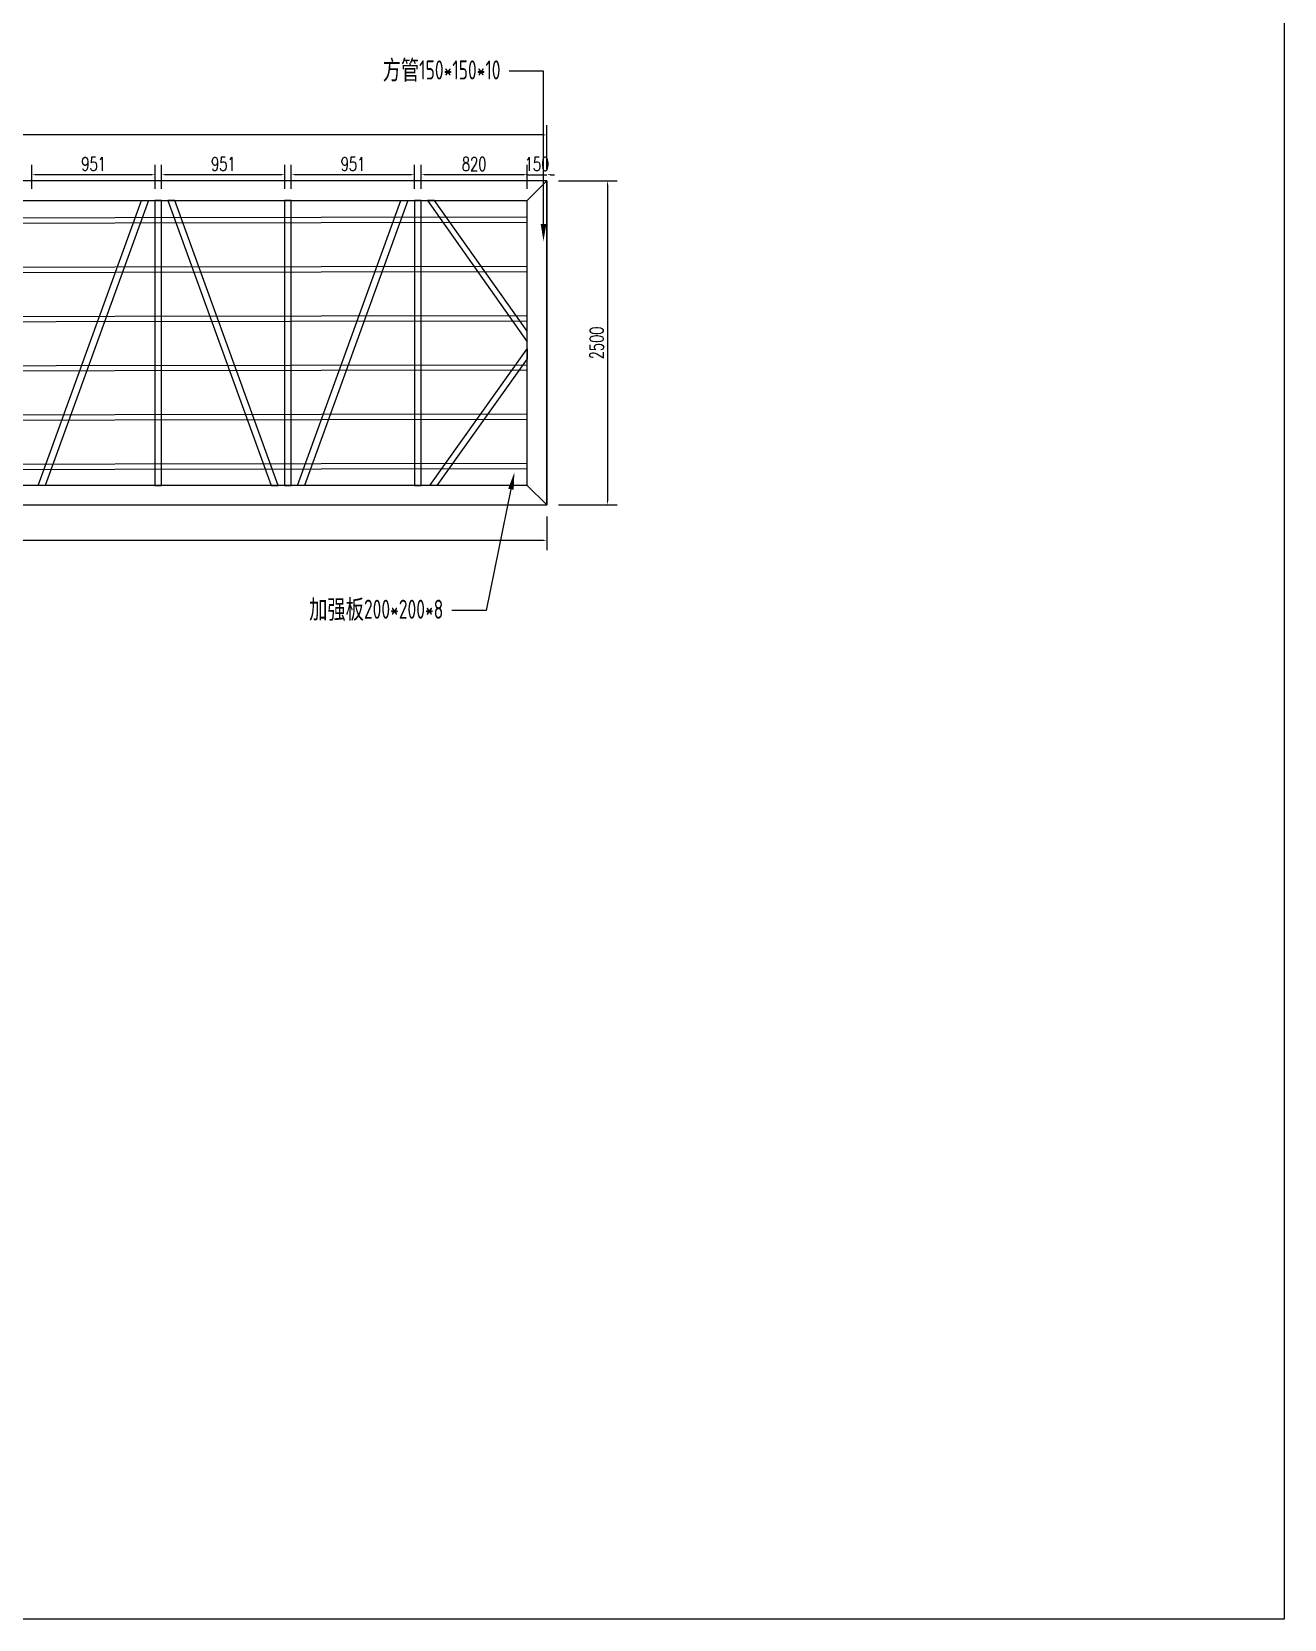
# Model space of a CAD drawing. Header units: millimetres. Extents: x -2430464 to 225692, y -180 to 1805330.
# Drawn here: x -656090 to -646425, y 468490 to 480741 of the extents above; entities that cross this region are included whole.
import ezdxf
from ezdxf import colors
from ezdxf.entities.mleader import LeaderData, LeaderLine
from ezdxf.math import Vec2, Vec3

# ---------------------------------------------------------------- set-up
doc = ezdxf.new("R2010")
doc.units = ezdxf.units.MM
doc.header["$LTSCALE"] = 1000
doc.layers.get('0').update_dxf_attribs({"linetype": 'CONTINUOUS'})
doc.layers.get('DEFPOINTS').update_dxf_attribs({"linetype": 'CONTINUOUS'})
for name, color, linetype in [('W-bridge approach引桥', 4, 'CONTINUOUS'), ('尺寸', 6, 'CONTINUOUS'), ('方管150X150X12', 3, 'CONTINUOUS'), ('结构', 1, 'CONTINUOUS')]:
    doc.layers.add(name, color=color, linetype=linetype)
doc.layers.add('成片房屋', color=1, linetype='CONTINUOUS', lineweight=0)
doc.styles.get("Standard").update_dxf_attribs({"font": 'tssdeng.shx', "width": 0.7, "bigfont": 'hztxt.shx'})
doc.styles.add('STANDARD_T3', font='simplex.shx', dxfattribs={"width": 0.7, "bigfont": 'gbcbig.shx'})
doc.dimstyles.new('W&&30', dxfattribs={"dimtxt": 105, "dimasz": 30, "dimexe": 75, "dimexo": 90, "dimgap": 30, "dimtad": 1, "dimdec": 0, "dimzin": 0, "dimdsep": 46, "dimtxsty": 'STANDARD_T3', "dimcen": 0.09, "dimclrd": 1, "dimclre": 1, "dimclrt": 7, "dimazin": 2, "dimtfac": 1, "dimtdec": 0, "dimtix": 1, "dimtmove": 2, "dimatfit": 3, "dimfxl": 0, "dimtolj": 1, "dimtzin": 0, "dimarcsym": 0})

# ---------------------------------------------------------------- blocks, each defined once
blk = doc.blocks.new('*D2911')
at = {"layer": 'DEFPOINTS', "color": 0, "transparency": 16777216}
for p in [(-654087, 479638), (-654087, 479440), (-653136, 479440)]:
    blk.add_point(p, dxfattribs=at)
at = {"layer": '成片房屋', "color": 1, "lineweight": -2, "transparency": 16777216}
for p, q in [((-654087, 479530), (-654087, 479713)), ((-653166, 479638), (-654057, 479638)), ((-653136, 479530), (-653136, 479713))]:
    blk.add_line(p, q, dxfattribs=at)
at = {"layer": '成片房屋', "color": 1, "transparency": 16777216}
for points in [[(-654057, 479643), (-654057, 479633), (-654087, 479638)], [(-653166, 479643), (-653166, 479633), (-653136, 479638)]]:
    blk.add_solid(points, dxfattribs=at)
at = {"layer": '成片房屋', "color": 7, "transparency": 16777216, "insert": (-653611, 479721), "char_height": 105, "attachment_point": 5, "style": 'STANDARD_T3'}
blk.add_mtext('\\A1;951', dxfattribs=at)
blk = doc.blocks.new('*D2912')
at = {"layer": 'DEFPOINTS', "color": 0, "transparency": 16777216}
for p in [(-655088, 479638), (-655088, 479440), (-654137, 479440)]:
    blk.add_point(p, dxfattribs=at)
at = {"layer": '成片房屋', "color": 1, "lineweight": -2, "transparency": 16777216}
for p, q in [((-655088, 479530), (-655088, 479713)), ((-654167, 479638), (-655058, 479638)), ((-654137, 479530), (-654137, 479713))]:
    blk.add_line(p, q, dxfattribs=at)
at = {"layer": '成片房屋', "color": 1, "transparency": 16777216}
for points in [[(-655058, 479643), (-655058, 479633), (-655088, 479638)], [(-654167, 479643), (-654167, 479633), (-654137, 479638)]]:
    blk.add_solid(points, dxfattribs=at)
at = {"layer": '成片房屋', "color": 7, "transparency": 16777216, "insert": (-654612, 479721), "char_height": 105, "attachment_point": 5, "style": 'STANDARD_T3'}
blk.add_mtext('\\A1;951', dxfattribs=at)
blk = doc.blocks.new('*D2913')
at = {"layer": 'DEFPOINTS', "color": 0, "transparency": 16777216}
for p in [(-656089, 479638), (-656089, 479440), (-655138, 479440)]:
    blk.add_point(p, dxfattribs=at)
at = {"layer": '成片房屋', "color": 1, "lineweight": -2, "transparency": 16777216}
for p, q in [((-656089, 479530), (-656089, 479713)), ((-655168, 479638), (-656059, 479638)), ((-655138, 479530), (-655138, 479713))]:
    blk.add_line(p, q, dxfattribs=at)
at = {"layer": '成片房屋', "color": 1, "transparency": 16777216}
for points in [[(-656059, 479643), (-656059, 479633), (-656089, 479638)], [(-655168, 479643), (-655168, 479633), (-655138, 479638)]]:
    blk.add_solid(points, dxfattribs=at)
at = {"layer": '成片房屋', "color": 7, "transparency": 16777216, "insert": (-655613, 479721), "char_height": 105, "attachment_point": 5, "style": 'STANDARD_T3'}
blk.add_mtext('\\A1;951', dxfattribs=at)
blk = doc.blocks.new('*D3055')
at = {"layer": 'DEFPOINTS', "color": 0, "transparency": 16777216}
for p in [(-653086, 479638), (-653086, 479440), (-652266, 479440)]:
    blk.add_point(p, dxfattribs=at)
at = {"layer": '成片房屋', "color": 1, "lineweight": -2, "transparency": 16777216}
for p, q in [((-653086, 479530), (-653086, 479713)), ((-652296, 479638), (-653056, 479638)), ((-652266, 479530), (-652266, 479713))]:
    blk.add_line(p, q, dxfattribs=at)
at = {"layer": '成片房屋', "color": 1, "transparency": 16777216}
for points in [[(-653056, 479643), (-653056, 479633), (-653086, 479638)], [(-652296, 479643), (-652296, 479633), (-652266, 479638)]]:
    blk.add_solid(points, dxfattribs=at)
at = {"layer": '成片房屋', "color": 7, "transparency": 16777216, "insert": (-652676, 479721), "char_height": 105, "attachment_point": 5, "style": 'STANDARD_T3'}
blk.add_mtext('\\A1;820', dxfattribs=at)
blk = doc.blocks.new('*D2920')
at = {"layer": 'DEFPOINTS', "color": 0, "transparency": 16777216}
for p in [(-652116, 479638), (-652116, 479590), (-652266, 479440)]:
    blk.add_point(p, dxfattribs=at)
at = {"layer": '成片房屋', "color": 1, "lineweight": -2, "transparency": 16777216}
for p, q in [((-652296, 479638), (-652326, 479638)), ((-652266, 479530), (-652266, 479713)), ((-652266, 479638), (-652116, 479638)), ((-652116, 479680), (-652116, 479713)), ((-652086, 479638), (-652056, 479638))]:
    blk.add_line(p, q, dxfattribs=at)
at = {"layer": '成片房屋', "color": 1, "transparency": 16777216}
for points in [[(-652296, 479643), (-652296, 479633), (-652266, 479638)], [(-652086, 479643), (-652086, 479633), (-652116, 479638)]]:
    blk.add_solid(points, dxfattribs=at)
at = {"layer": '成片房屋', "color": 7, "transparency": 16777216, "insert": (-652191, 479721), "char_height": 105, "attachment_point": 5, "style": 'STANDARD_T3'}
blk.add_mtext('\\A1;150', dxfattribs=at)
blk = doc.blocks.new('*D2921')
at = {"layer": 'DEFPOINTS', "color": 0, "transparency": 16777216}
for p in [(-665116, 477090), (-652116, 477090), (-665116, 476816)]:
    blk.add_point(p, dxfattribs=at)
at = {"layer": '成片房屋', "color": 1, "lineweight": -2, "transparency": 16777216}
for p, q in [((-665116, 477000), (-665116, 476741)), ((-652116, 477000), (-652116, 476741)), ((-652146, 476816), (-665086, 476816))]:
    blk.add_line(p, q, dxfattribs=at)
at = {"layer": '成片房屋', "color": 1, "transparency": 16777216}
for points in [[(-665086, 476821), (-665086, 476811), (-665116, 476816)], [(-652146, 476821), (-652146, 476811), (-652116, 476816)]]:
    blk.add_solid(points, dxfattribs=at)
at = {"layer": '成片房屋', "color": 7, "transparency": 16777216, "insert": (-658616, 476899), "char_height": 105, "attachment_point": 5, "style": 'STANDARD_T3'}
blk.add_mtext('\\A1;13000', dxfattribs=at)
blk = doc.blocks.new('*D3057')
at = {"layer": 'DEFPOINTS', "color": 0, "transparency": 16777216}
for p in [(-665116, 479945), (-665116, 479590), (-652116, 479590)]:
    blk.add_point(p, dxfattribs=at)
at = {"layer": '成片房屋', "color": 1, "lineweight": -2, "transparency": 16777216}
for p, q in [((-665116, 479680), (-665116, 480020)), ((-652116, 479680), (-652116, 480020)), ((-652146, 479945), (-665086, 479945))]:
    blk.add_line(p, q, dxfattribs=at)
at = {"layer": '成片房屋', "color": 1, "transparency": 16777216}
for points in [[(-665086, 479950), (-665086, 479940), (-665116, 479945)], [(-652146, 479950), (-652146, 479940), (-652116, 479945)]]:
    blk.add_solid(points, dxfattribs=at)
at = {"layer": '成片房屋', "color": 7, "transparency": 16777216, "insert": (-658616, 480028), "char_height": 105, "attachment_point": 5, "style": 'STANDARD_T3'}
blk.add_mtext('\\A1;13000', dxfattribs=at)
blk = doc.blocks.new('*D3044')
at = {"layer": 'DEFPOINTS', "color": 0, "transparency": 16777216}
for p in [(-652116, 479590), (-652116, 477090), (-651648, 477090)]:
    blk.add_point(p, dxfattribs=at)
at = {"layer": '成片房屋', "color": 1, "lineweight": -2, "transparency": 16777216}
for p, q in [((-652026, 479590), (-651573, 479590)), ((-651648, 479560), (-651648, 477120)), ((-652026, 477090), (-651573, 477090))]:
    blk.add_line(p, q, dxfattribs=at)
at = {"layer": '成片房屋', "color": 1, "transparency": 16777216}
for points in [[(-651653, 479560), (-651643, 479560), (-651648, 479590)], [(-651653, 477120), (-651643, 477120), (-651648, 477090)]]:
    blk.add_solid(points, dxfattribs=at)
at = {"layer": '成片房屋', "color": 7, "transparency": 16777216, "insert": (-651731, 478340), "char_height": 105, "attachment_point": 5, "rotation": 90, "style": 'STANDARD_T3'}
blk.add_mtext('\\A1;2500', dxfattribs=at)
blk = doc.blocks.new('*U2833')
at = {"layer": 'W-bridge approach引桥', "color": 0}
blk.add_lwpolyline([(-6363, 29), (6363, 9), (6363, -29), (-6363, -9)], close=True, dxfattribs=at)
blk = doc.blocks.new('*U2834')
at = {"color": 0, "linetype": 'ByBlock', "lineweight": -2, "transparency": 16777216}
for p in [(0, 0), (0, -380), (0, -760), (0, -1140), (0, -1520), (0, -1900)]:
    blk.add_blockref('*U2833', p, dxfattribs=at)

msp = doc.modelspace()

# ---------------------------------------------------------------- linework, layer by layer
msp.add_lwpolyline([(-731236.81, 499898.83), (-646425.27, 499898.83), (-646425.27, 468489.87), (-731236.81, 468489.87)], close=True)
at = {"layer": '尺寸'}
msp.add_line((-652115.96, 477090.07), (-652115.96, 479590.07), dxfattribs=at)
at = {"layer": '方管150X150X12'}
for points in [[(-652115.96, 479590.07), (-665115.96, 479590.07), (-665115.96, 479440.07), (-652265.96, 479440.07)], [(-652115.96, 479590.07), (-652115.96, 477090.07), (-652265.96, 477240.07), (-652265.96, 479440.07)], [(-652265.96, 477240.07), (-665115.96, 477240.07), (-665115.96, 477090.07), (-652115.96, 477090.07)]]:
    msp.add_lwpolyline(points, close=True, dxfattribs=at)
at = {"layer": '结构'}
for points in [[(-655189.96, 479440.07), (-655986.78, 477240.07), (-656040.96, 477240.07), (-655244.17, 479440.07)], [(-655139.96, 479440.07), (-655139.96, 477240.07), (-655089.96, 477240.07), (-655089.96, 479440.07)], [(-655039.96, 479440.07), (-654243.13, 477240.07), (-654188.96, 477240.07), (-654985.75, 479440.07)], [(-654138.96, 479440.07), (-654138.96, 477240.07), (-654088.96, 477240.07), (-654088.96, 479440.07)], [(-653187.96, 479440.07), (-653984.78, 477240.07), (-654038.96, 477240.07), (-653242.17, 479440.07)], [(-653135.96, 479440.07), (-653135.96, 477240.07), (-653085.96, 477240.07), (-653085.96, 479440.07)], [(-653035.25, 479440.07), (-652265.96, 478348.33), (-652265.96, 478430.49), (-652983.12, 479440.07)], [(-653018.82, 477240.07), (-652265.96, 478292.82), (-652265.96, 478216.49), (-652963.62, 477240.07)]]:
    msp.add_lwpolyline(points, close=True, dxfattribs=at)

# ---------------------------------------------------------------- block references
at = {"xscale": -1}
msp.add_blockref('*U2834', (-658628.96, 479280.07), dxfattribs=at)

# ---------------------------------------------------------------- dimensions: what is measured, and where the dimension line sits
at = {"layer": '成片房屋', "color": 1}
for base, p1, p2, angle, picture, middle in [((-665115.96, 479945.31), (-652115.96, 479590.07), (-665115.96, 479590.07), 180, '*D3057', (-658615.96, 480027.81)), ((-656088.96, 479638.04), (-655137.96, 479440.07), (-656088.96, 479440.07), 180, '*D2913', (-655613.46, 479720.54)), ((-655087.96, 479638.04), (-654136.96, 479440.07), (-655087.96, 479440.07), 180, '*D2912', (-654612.46, 479720.54)), ((-654086.96, 479638.04), (-653135.96, 479440.07), (-654086.96, 479440.07), 180, '*D2911', (-653611.46, 479720.54)), ((-653085.96, 479638.04), (-652265.96, 479440.07), (-653085.96, 479440.07), 180, '*D3055', (-652675.96, 479720.54)), ((-652115.96, 479638.04), (-652265.96, 479440.07), (-652115.96, 479590.07), 180, '*D2920', (-652190.96, 479720.54)), ((-651648.49, 477090.07), (-652115.96, 479590.07), (-652115.96, 477090.07), 90, '*D3044', (-651730.99, 478340.07)), ((-665115.96, 476816.18), (-652115.96, 477090.07), (-665115.96, 477090.07), 180, '*D2921', (-658615.96, 476898.68))]:
    dim = msp.add_linear_dim(base=base, p1=p1, p2=p2, angle=angle, dimstyle='W&&30', dxfattribs=at)
    dim.commit()
    dim.dimension.update_dxf_attribs({"geometry": picture, "text_midpoint": middle})

# ---------------------------------------------------------------- leaders
at = {"color": 3}
ml = msp.add_multileader_mtext('Standard', dxfattribs=at)
ml.set_content('{\\fSimSun|b0|i0|c134|p2;方管}150*150*10 ', color=3)
ml.set_leader_properties()
ml.build(insert=Vec2(0, 0))
ml.multileader.update_dxf_attribs({"dogleg_length": 265.42, "arrow_head_size": 132.71})
ctx = ml.context
ctx.base_point, ctx.char_height, ctx.arrow_head_size, ctx.landing_gap_size, ctx.plane_origin = Vec3(-653523.75, 480435.79), 147.456, 132.71, 66.36, Vec3(-651141.22, 487724.6)
ctx.text_align_type = 2
notes = []
notes.append((ctx, [(0, (1, 1, 0), (-652141.22, 480435.79), (-1, 0), 265.42, [(0, [(-652141.22, 479124.46)], 0, [])])]))
ctx.mtext.insert, ctx.mtext.alignment, ctx.mtext.flow_direction = Vec3(-652473, 480520.17), 3, 5
ml = msp.add_multileader_mtext('Standard', dxfattribs=at)
ml.set_content('{\\fSimSun|b0|i0|c134|p2;加强板}200*200*8 ', color=3)
ml.set_leader_properties()
ml.build(insert=Vec2(0, 0))
ml.multileader.update_dxf_attribs({"dogleg_length": 265.42, "arrow_head_size": 132.71})
ctx = ml.context
ctx.base_point, ctx.char_height, ctx.arrow_head_size, ctx.landing_gap_size, ctx.plane_origin = Vec3(-654075.31, 476273.57), 147.456, 132.71, 66.36, Vec3(-652530.01, 483721.61)
ctx.text_align_type = 2
notes.append((ctx, [(1, (1, 1, 0), (-652582.62, 476273.57), (-1, 0), 265.42, [(0, [(-652365.96, 477340.07)], 0, [])])]))
ctx.mtext.insert, ctx.mtext.alignment, ctx.mtext.flow_direction = Vec3(-652914.39, 476358.36), 3, 5
for ctx, leaders in notes:
    for number, flags, end, landing, length, lines in leaders:
        leader = LeaderData()
        leader.index, (leader.has_last_leader_line, leader.has_dogleg_vector, leader.attachment_direction) = number, flags
        leader.last_leader_point, leader.dogleg_vector, leader.dogleg_length = Vec3(end), Vec3(landing), length
        for number, points, colour, breaks in lines:
            line = LeaderLine()
            line.index, line.vertices, line.color, line.breaks = number, Vec3.list(points), colors.encode_raw_color(colour), breaks
            leader.lines.append(line)
        ctx.leaders.append(leader)

doc.saveas('drawing.dxf')
